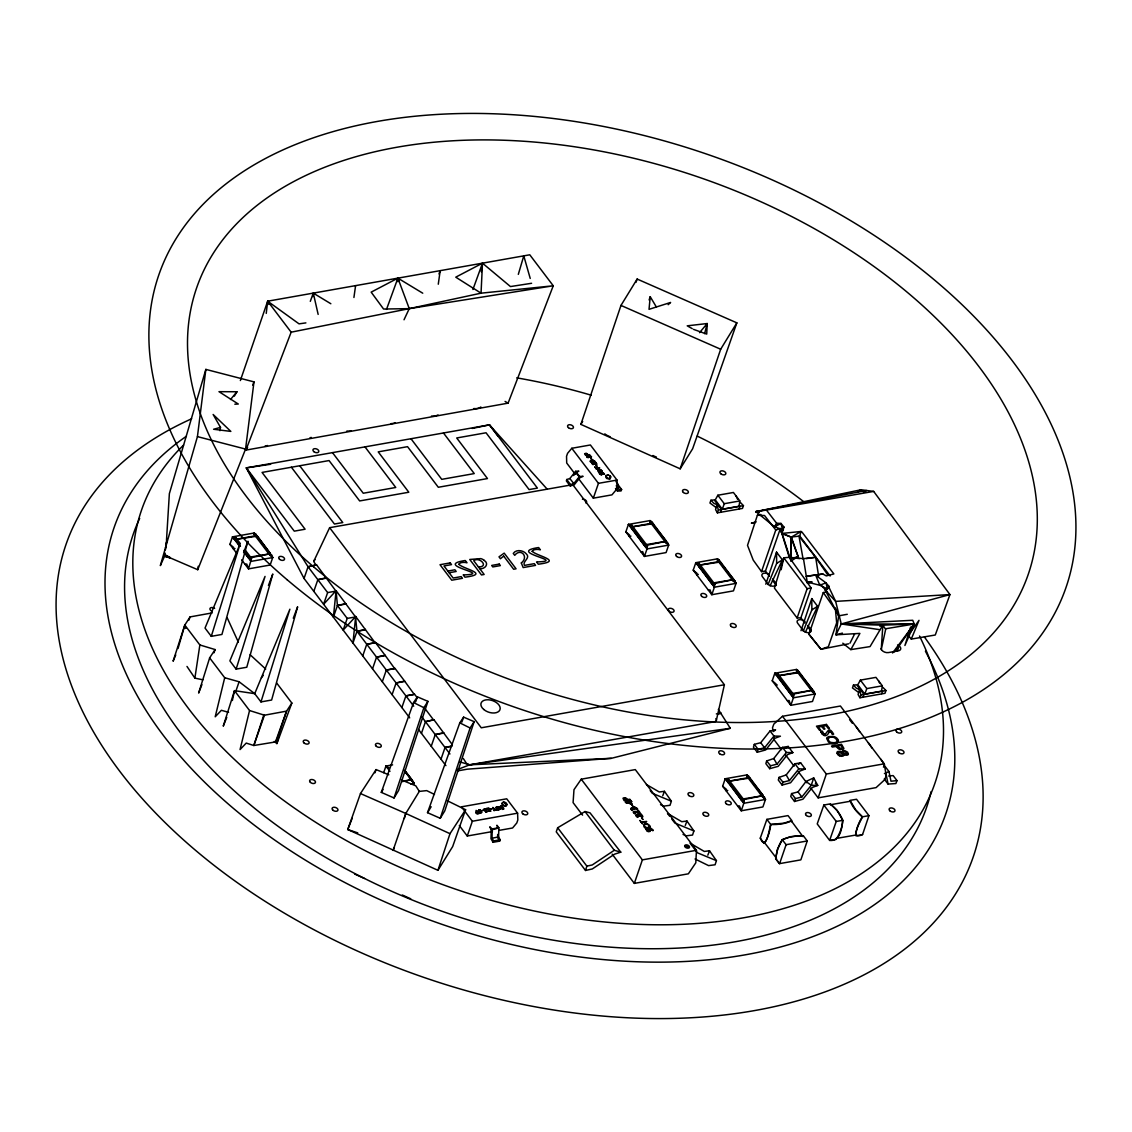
<?xml version="1.0" encoding="UTF-8"?>
<svg xmlns="http://www.w3.org/2000/svg" width="1132" height="1132" viewBox="0 0 1132 1132"><rect width="100%" height="100%" fill="white"/><g stroke="black" fill="none" stroke-linecap="round" stroke-linejoin="round"><path stroke-width="1.5" d="M783.528 527.809L782.028 533.427L791.353 537.12L798.117 556.548L790.999 561.005L790.914 537.092L782.028 533.427L780.217 530.682L784.052 527.187L780.995 523.437L776.609 523.239L766.421 510.065L755.851 511.65L774.613 526.847L782.438 529.535L784.052 527.187M791.31 540.53L791.353 537.12L800.975 531.488L802.05 532.153L833.859 573.938L826.275 575.905L822.879 574.009L806.338 576.301L822.879 574.009M493.057 842.293L493.623 840.949L492.024 838.218L492.194 828.921L489.76 826.799L491.274 829.982L490.991 838.713L493.057 842.293L499.637 841.133L500.188 839.803L498.604 836.93L498.83 827.718L496.934 825.228L497.797 828.242L491.274 829.982M791.622 821.705L791.042 821.11A44.728 27.295 19 0 1 771.727 824.521L770.623 825.426A44.728 23.857 80 0 1 764.652 842.802L776.51 858.297M497.684 834.454L497.627 837.553L499.637 841.133M651.197 828.949C656.843 834.298 648.82 823.884 649.259 830.987L646.047 829.261C648.07 834.001 649.952 830.563 651.155 828.935M842.76 820.318C841.883 827.959 840.354 841.826 829.629 840.397L817.219 823.912L823.841 805.05L830.294 803.862L837.199 810.413L842.76 820.318L836.237 821.45L829.629 840.397M422.745 293.202L397.884 278.147L371.169 292.141L383.578 309.036L409.26 308.64L553.251 285.788L481.043 293.174L455.757 277.17L482.487 263.176L481.043 293.174L409.26 308.64L291.15 332.185L245.885 450.112L508.098 403.148L553.251 285.788L529.776 254.799L267.661 301.197L240.352 380.55M582.584 815.153L573.089 802.616L573.981 789.683L581.24 779.184L635.293 769.604L696.449 850.302L695.798 862.825L688.355 873.819L634.345 883.385L612.157 854.151M649.443 828.78L650.942 828.341L649.598 828.638L649.202 830.874M601.474 471.464L601.106 470.261A1.5 0.92 19 0 0 600.229 469.78L597.753 470.374L599.974 472.143L601.573 471.237L598.375 469.837L599.394 469.667M166.503 540.176L169.361 493.665L205.854 369.4L253.978 381.88L245.559 449.079L197.732 569.707L170.239 557.892L164.989 554.906L165.201 553.166M489.307 809.069L488.925 808.107L486.321 808.573L488.642 808.559L488.26 810.965L490.991 811.064L488.741 810.837L489.307 809.069L488.5 810.512L490.241 811.149M235.682 541.096L235.88 537.742L232.499 536.851L229.923 544.336L236.744 553.35M631.599 528.658L631.812 525.305L628.416 524.413L625.84 531.899L644.433 556.42L666.083 552.586L668.658 545.1L667.441 542.412L665.786 542.709L650.122 522.064L650.065 520.578L628.416 524.413L647.009 548.935L644.433 556.42L642.665 551.609L641.009 551.907M698.982 566.934L699.194 563.566L695.798 562.675L693.223 570.174L711.816 594.71L733.465 590.876L736.041 583.376L734.838 580.702L733.168 580.985L717.518 560.326L717.447 558.84L695.798 562.675L714.391 587.211L711.816 594.71L710.047 589.885L708.391 590.182M728.414 783.004L728.612 779.637L725.23 778.745L722.64 786.231L741.248 810.781L762.897 806.946L765.473 799.447L764.27 796.758L762.6 797.055L746.936 776.396L746.879 774.911L725.23 778.745L743.823 803.281L741.248 810.781L739.479 805.956L737.809 806.253M777.995 677.53L778.208 674.163L774.812 673.271L772.236 680.771L790.829 705.307L812.493 701.472L815.068 693.973L813.851 691.298L812.196 691.581L796.532 670.922L796.475 669.437L774.812 673.271L793.405 697.807L790.829 705.307L789.075 700.482L787.405 700.779M848.377 754.167L847.599 752.172L845.024 750.771A2.83 1.726 19 0 0 843.382 750.813A2.604 1.585 19 0 0 842.661 751.266L842.236 752.341L840.015 751.238L837.623 751.563A3.339 2.038 19 0 0 836.958 752.893L839.364 755.709A3.226 1.967 19 0 0 841.585 756.289L842.845 756.105A3.495 2.137 19 0 0 844.019 754.973L846.396 755.228A2.844 1.74 19 0 0 848.377 754.167M656.235 306.786L650.221 296.697L649.032 309.333L670.597 302.456L668.177 304.692M791.466 821.096L802.899 836.59M717.405 512.853L715.566 509.626L716.132 507.575L709.948 503.018L710.91 500.245L713.825 503.287L716.995 504.674L718.367 510.079L717.405 512.853L742.479 508.424L743.441 505.636L740.512 502.594M859.924 697.751L858.084 694.524L858.65 692.473L852.467 687.916L853.429 685.129L856.344 688.171L859.513 689.558L860.886 694.963L859.924 697.751L884.998 693.308L885.96 690.534L883.031 687.492M362.749 655.909L366.768 644.235L375.088 642.764L355.674 616.487L343.18 630.1L347.199 618.412L355.519 616.94L336.105 590.663L333.388 617.181L337.421 605.507L336.105 590.663L323.611 604.276L327.629 592.588L308.06 566.778L246.337 467.884L489.463 424.84L547.336 489.335M355.674 616.487L352.958 643.004L356.976 631.316L355.519 616.94M506.386 804.102L503.273 802.291L505.098 802.503L506.386 804.102L506.188 806.111L502.792 805.871L502.07 803.423M480.336 812.861C478.341 805.97 477.52 813.611 481.425 812.889L479.572 811.842L481.892 812.38M266.246 313.394L267.661 301.197L299.032 323.851L305.895 322.889M868.952 815.648L862.556 834.567C849.028 840.807 860.235 821.733 862.499 816.823L868.952 815.648L856.542 799.277L850.033 800.366L855.721 809.889L862.499 816.823M623.817 798.796L625.204 798.329L626.944 799.73C626.534 797.678 622.232 798.088 624.595 800.14L629.788 799.22L631.713 801.767L630.312 802.149L631.953 804.102L625.458 802.248L629.449 800.791L631.302 801.215L629.944 801.442M775.646 858.65L777.359 849.481L782.254 839.675L790.461 836.704L800.437 835.671L803.465 835.925L807.229 840.977L800.862 859.867L779.481 863.645L775.675 858.693L779.58 863.674L786.103 844.698L782.254 839.675M166.064 546.317L165.541 547.817L166.574 542.171M166.107 543.303L166.97 539.044M205.854 369.4L197.435 436.612L160.348 565.604L164.465 556.406L170.239 557.892L165.102 556.222L165.286 554.807M587.649 456.493C586.999 459.083 585.909 455.786 589.489 455.573C594.512 458.064 588.951 456.097 587.678 456.493M590.395 461.729C590.777 461.332 591.838 460.71 593.904 460.738C596.974 461.983 589.234 458.318 590.38 461.729M828.935 586.291L827.45 588.923L819.794 585.258L815.79 575.367L825.992 582.824L828.935 586.291L827.45 588.923L825.228 590.055L838.642 615.865L835.968 634.811L859.91 633.396L850.825 649.612L842.788 643.188M353.92 297.49L355.59 285.632M438.282 284.217L440.178 270.661L438.99 273.944M840.821 751.45L842.42 751.676M312.8 296.57L313.295 293.117L330.841 303.744M397.403 281.599L397.884 278.147L409.26 308.64L404.025 319.776M481.256 271.807L482.487 263.176L510.461 286.566L531.601 283.283M197.732 569.707L198.227 566.269M202.854 679.808L194.888 678.125L199.855 644.957L184.799 625.076L190.063 616.912L212.208 612.893M239.729 546.388L232.499 536.851L254.148 533.016L254.205 534.502L269.855 555.161L271.524 554.864L272.727 557.552L270.152 565.038L248.502 568.872L251.545 558.401L245.276 550.138M651.791 521.767L650.122 522.064L651.791 521.767L650.065 520.578L668.658 545.1L647.009 548.935L647.462 545.949L631.812 525.305L630.142 525.602L628.416 524.413M719.174 560.029L717.518 560.326L719.174 560.029L717.447 558.84L736.041 583.376L714.391 587.211L714.844 584.239L699.194 563.566L697.524 563.863L695.798 562.675M748.606 776.099L746.936 776.396L748.606 776.099L746.879 774.911L765.473 799.447L743.823 803.281L744.276 800.296L728.612 779.637L726.956 779.934L725.23 778.745M798.202 670.625L796.532 670.922L798.202 670.625L796.475 669.437L815.068 693.973L793.405 697.807L793.872 694.836L778.208 674.163L776.538 674.46L774.812 673.271M830.336 804.767L850.288 801.258A44.728 27.295 19 0 0 861.636 816.243L861.862 817.629A44.728 26.22 -37.2 0 0 855.891 835.02L835.925 838.515M739.833 500.938L738.984 506.273L722.301 509.216L715.268 499.877L717.858 495.236L733.409 492.477L739.833 500.938L724.268 503.712L722.301 509.216M882.352 685.822L881.503 691.171L864.82 694.1L857.787 684.775L860.377 680.12L875.927 677.375L882.352 685.822L866.787 688.596L864.82 694.1M219.948 430.698L220.499 427.387L213.127 414.468L230.843 431.405L213.594 429.254L220.499 427.387M496.552 808.135L497.132 808.913L496.41 808.078C500.514 804.201 499.948 813.554 496.453 807.569A1.5 0.92 19 0 1 496.92 807.088M770.651 824.379C769.279 829.303 765.996 852.042 760.279 838.147L766.888 819.356L787.999 815.606L791.876 820.629L783.797 823.219L770.651 824.379L766.888 819.356M232.371 700.496L234.494 690.647L254.714 693.661L260.968 701.911L271.623 700.029L297.631 606.794L293.287 618.228M781.137 569.736L783.754 557.793L789.23 557.326L803.465 558.628L815.663 557.269L827.917 575.155M716.358 720.348L724.395 684.747L572.75 484.652L329.624 527.682L314.031 560.722M199.855 644.957L215.108 649.57L209.646 657.862L224.702 677.743L215.207 716.782L221.391 710.302L228.579 712.325M226.768 717.405L223.259 726.15L234.494 690.647L249.549 710.528L240.055 749.568L246.238 743.087L253.823 745.507L276.236 741.814L286.552 711.137L291.844 703.043L276.788 683.162M704.613 333.629L707.203 323.54L687.223 325.832L692.218 328.634M570.599 484.609L573.811 483.548L579.527 476.445L583.122 476.317L580.051 477.52L574.278 484.751L570.231 486.024L570.599 484.609L566.75 479.515L569.835 478.539L575.622 471.308L578.848 471.153L575.749 472.808L573.613 475.525M274.255 741.432L276.887 743.597L278.529 737.371L275.741 741.163L276.236 741.814M566.75 479.515L566.368 480.916L570.231 486.024M830.124 576.032L799.744 536.059L800.975 531.488L782.028 533.427L790.999 561.005M609.653 479.19L610.459 476.346L609.653 479.19L606.511 478.412L605.804 476.048L608.351 475.129M178.035 648.48L184.799 625.076L185.761 628.43M897.322 651.268L898.751 646.372L914.232 624.015L912.732 620.279L841.26 623.944L835.968 634.811L842.42 633.113M404.308 818.493L405.794 813.455L419.307 791.395L426.707 790.617L434.49 794.438M518.315 274.369L523.776 255.86L530.229 278.444M716.132 507.575L716.995 504.674M858.65 692.473L859.513 689.558M766.647 760.945L765.855 763.619L769.689 768.67L778.137 766.364L787.447 754.648L792.853 752.61L788.212 746.455L782.481 747.375L773.779 758.525L766.647 760.945L770.552 765.798L769.689 768.67M779.085 777.359L778.292 780.019L782.113 785.07L790.561 782.764L799.885 771.062L805.291 769.01L800.649 762.855L794.919 763.775L786.202 774.939L779.085 777.359L782.99 782.198L782.113 785.07M782.481 716.301L840.425 706.028L884.219 763.817L886.2 775.42L884.799 779.637L876.083 787.617L818.139 797.862L826.332 774.033L782.481 716.301L773.821 724.112L772.533 727.65L772.986 730.748M585.527 870.48L586.857 866.122L557.666 827.761L585.032 811.531L590.027 812.847L620.789 852.155L614.506 854.193L592.305 868.952L585.527 870.48L556.237 831.822L557.666 827.761M770.043 730.961L773.963 736.083L780.429 736.196L775.01 738.248L765.699 749.95L757.251 752.256L758.129 749.384L754.308 744.347L760.704 742.705L770.043 730.961L775.576 729.885L773.368 731.541M794.551 801.484L795.428 798.612L791.608 793.56L798.018 791.933L805.998 781.476L813.71 777.91L817.728 785.424L812.309 787.462L802.942 799.206L794.551 801.484L790.73 796.433L791.608 793.56M754.308 744.347L753.431 747.205L757.251 752.256M634.345 883.385L642.382 859.867L581.24 779.184M910.637 627.015L904.907 645.495L914.232 624.015L841.26 623.944L835.642 601.375L828.836 587.055L825.228 590.055L835.642 601.375L949.946 594.583L935.273 635.01L911.274 639.085L908.006 635.066M211.274 636.34L240.196 543.629L205.019 628.076L211.274 636.34L221.929 634.458L247.936 541.223L243.592 552.657M209.646 657.862L198.638 693.053L201.92 684.619M236.121 669.125L265.044 576.414L229.867 660.862L236.121 669.125L246.776 667.243L272.784 574.009L268.44 585.442M260.968 701.911L289.891 609.2L254.714 693.661L239.107 681.775L224.702 677.743M492.434 831.553L467.261 836.01L472.341 821.252L461.474 806.819L506.712 798.81L517.607 813.172L517.819 819.964L516.8 822.964L512.584 827.987L499.155 830.364M571.802 448.286L590.395 444.975L617.011 480.081L617.209 486.845L616.176 489.816L611.945 494.868L593.338 498.165L598.446 483.336L571.802 448.286L567.557 453.338L566.538 456.309L566.707 463.016L575.226 474.266M489.066 809.621L489.321 808.842M184.799 625.076L173.097 661.215L175.743 654.961M263.954 714.561L253.823 745.507L264.435 715.212L249.549 710.528M427.924 701.359L398.563 790.575L394.035 797.975L381.286 792.372L413.562 702.562L417.397 696.845L427.924 701.359L423.877 707.684L394.035 797.975M474.152 721.664L444.777 810.88L440.249 818.28L427.514 812.677L459.79 722.867L463.625 717.15L474.152 721.664L470.105 727.989L440.249 818.28M388.785 774.783L376.079 769.59L360.471 793.546L347.765 829.544L437.942 870.31L449.984 833.676L465.592 809.705L446.928 800.55M760.831 514.48L757.393 515.244L747.516 545.355L753.233 560.114L761.525 571.632L765.444 571.08L769.435 576.315M239.97 546.148L235.145 539.483L256.851 535.507L270.491 553.718L248.644 558.147L248.927 557.269L243.635 550.421M644.561 545.709L644.858 544.832L631.076 527.031L652.768 523.069L666.408 541.28L644.561 545.709L631.076 527.031L652.513 523.805L666.408 541.28L644.858 544.832M711.943 583.985L712.24 583.107L698.444 565.307L720.164 561.345L733.805 579.556L711.943 583.985L698.444 565.307L719.895 562.066L733.805 579.556L712.24 583.107M741.375 800.055L741.672 799.178L727.876 781.377L749.596 777.415L763.237 795.626L741.375 800.055L727.876 781.377L749.327 778.137L763.237 795.626L741.672 799.178M790.957 694.581L791.254 693.704L777.472 675.903L799.178 671.941L812.833 690.152L790.957 694.581L777.472 675.903L798.923 672.677L812.833 690.152L791.254 693.704M813.71 777.91L811.262 785.297L801.852 796.97L795.428 798.612M646.414 784.504L659.249 791.976L664.442 791.31L671.375 801.201L670.003 805.305L663.508 806.14L660.508 804.668M765.798 584.225L776.538 552.119L782.41 559.859L770.1 585.81M669.62 816.158L667.526 813.413L681.789 821.705L686.968 821.04L693.902 830.945L692.529 835.048L686.049 835.869L683.035 834.397M716.443 860.674L697.383 852.778L690.053 843.142L704.316 851.448L709.509 850.783L716.443 860.674L715.07 864.777L708.575 865.612L695.048 858.99M801.017 630.708L811.757 598.602L817.629 606.342L805.319 632.293M580.872 424.387L620.973 305.428L637.146 279.052L736.847 322.846L692.628 448.781L680.176 468.818L580.872 424.387L582.669 421.401M680.176 468.818L720.674 349.236L736.847 322.846M649.117 299.966L650.221 296.697M761.525 571.632L775.788 529.988L780.373 528.531L783.471 529.804M797.112 618.001L807.144 588.682L783.754 557.793L774.415 588.06L797.112 618.001L800.876 617.803L804.852 623.039M165.286 549.897L165.796 548.397M164.465 556.406L164.989 554.906L170.281 557.567M235.88 537.742L233.956 538.79L235.88 537.742L240.055 543.247M255.874 534.205L254.205 534.502L255.874 534.205L254.148 533.016L272.727 557.552L251.078 561.373L243.861 551.836M249.875 558.699L249.62 559.449L251.545 558.401L249.875 558.699L251.078 561.373M271.524 554.864L269.855 555.161L272.727 557.552M235.781 691.426L239.107 681.775M409.699 717.886L304.041 578.452L308.06 566.778L316.55 564.854L335.963 591.116L327.629 592.588M308.06 566.778L316.55 564.854M313.819 591.357L317.851 579.683L326.327 577.759M375.088 642.764L366.768 644.235M372.527 668.828L376.546 657.14L385.036 655.216L375.244 642.311M382.305 681.733L386.337 670.045L394.658 668.573L385.036 655.216M394.658 668.573L386.337 670.045M392.097 694.638L396.115 682.964L404.591 681.04L394.813 668.135M401.874 707.557L405.907 695.869L414.227 694.397L404.591 681.04M383.677 772.647L385.941 766.053L392.606 764.878M388.587 767.652L387.611 768.246L388.587 767.652L385.941 766.053L389.96 771.359M414.227 694.397L405.907 695.869M421.444 733.366L425.462 721.692L433.952 719.768L452.39 744.743M404.52 771.217L412.671 781.377L409.26 779.113M425.462 721.692L433.952 719.768M360.471 793.546L405.794 813.455L393.059 850.443L394.389 847.486M431.235 746.285L435.254 734.597L443.73 732.673M441.013 759.19L445.032 747.516L451.824 745.974M463.299 758.497L466.087 762.827A4.004 2.434 19 0 0 469.723 764.808L714.49 721.777A4.004 2.434 19 0 0 715.863 718.608M630.142 525.602L629.887 526.338L631.812 525.305M645.792 546.247L645.537 546.997L647.462 545.949L645.792 546.247L647.009 548.935M667.441 542.412L665.786 542.709L668.658 545.1M697.524 563.863L697.27 564.613L699.194 563.566M720.617 512.018L721.48 509.513L714.207 499.92L710.91 500.245M625.458 802.248L629.307 801.555M629.675 802.263L626.944 802.602L630.821 803.564L629.717 802.107L625.911 802.829L629.675 802.263L630.708 803.649L626.944 802.602M630.312 802.149L631.713 801.767M739.182 508.735L740.045 506.23L743.441 505.636M713.188 584.522L712.919 585.272L714.844 584.239L713.188 584.522L714.391 587.211M734.838 580.702L733.168 580.985L736.041 583.376M726.956 779.934L726.687 780.684L728.612 779.637M776.538 674.46L776.283 675.21L778.208 674.163M800.876 617.803L811.149 587.989L789.23 557.326L780.373 528.531L765.444 571.08M742.606 800.593L742.351 801.343L744.276 800.296L742.606 800.593L743.823 803.281M848.646 643.811L820.997 649.244L808.913 634.231L823.289 592.56L827.209 591.739L820.318 584.353M792.202 695.133L791.947 695.869L793.872 694.836L792.202 695.133L793.405 697.807M764.27 796.758L762.6 797.055L765.473 799.447M813.851 691.298L812.196 691.581L815.068 693.973M863.136 696.916L863.999 694.411L856.726 684.818L853.429 685.129M881.701 693.633L882.564 691.128L885.96 690.534M213.976 652.796L215.108 649.57M188.931 620.124L190.063 616.912M635.972 282.363L637.146 279.052M248.927 557.269L270.491 553.718L256.851 535.507M415.614 701.84L417.397 696.845M461.828 722.145L463.625 717.15M652.513 523.805L652.768 523.069M719.895 562.066L720.164 561.345M749.327 778.137L749.596 777.415M798.923 672.677L799.178 671.941M275.741 741.163L286.552 711.137L264.435 715.212M374.918 772.831L376.079 769.59M310.295 301.353L313.295 293.117L318.149 314.413M386.507 309.404L397.884 278.147L399.044 281.486M472.907 289.509L482.487 263.176M465.592 809.705L452.673 846.566L437.942 870.31M276.887 743.597L291.844 703.043M888.634 776L893.176 775.59L896.997 780.627L895.879 783.542L888.068 784.08L884.233 778.986M685.27 825.469L686.968 821.04M662.744 795.739L664.442 791.31M707.811 855.198L709.509 850.783M252.719 385.149L253.978 381.88M842.236 752.341L842.661 751.266M352.165 818.351L347.765 829.544L357.74 832.883M883.455 767.142L884.474 764.524L880.753 759.176M634.415 811.729C632.321 812.535 636.835 813.979 634.939 813.894C628.175 808.347 643.627 815.351 637.557 810.427L638.193 810.314C644.462 817.488 634.387 809.394 633.934 812.521M637.047 815.21C634.967 815.931 639.453 817.502 637.571 817.375C630.835 811.828 646.216 818.747 640.188 813.908L640.825 813.795C647.094 820.983 637.019 812.847 636.566 815.988M768.034 584.621L776.665 563.368L776.538 552.119M803.253 631.104L811.885 609.851L811.757 598.602M911.274 639.085L919.014 620.336L910.51 632.293M617.775 484.425L621.638 489.519L621.029 490.963L617.435 491.047L615.497 488.472M896.487 651.141L898.751 646.372L894.422 651.848M850.019 643.146L854.618 633.934M632.151 808.404L631.302 808.772L632.024 810.342C626.93 806.394 639.453 807.258 637.373 809.451L634.444 807.781L634.571 809.578L631.359 808.658L632.661 810.229M598.842 471.747L601.573 471.237M476.346 812.295C477.166 811.955 475.553 811.686 476.982 813.554L478.284 813.257L476.105 810.385L479.105 813.512C477.407 815.097 473.685 811.885 477.025 811.602M780.217 530.682L782.438 529.535L780.995 523.437L774.613 526.847L776.609 523.239M234.352 396.115L236.942 391.757L218.985 391.672L238.286 404.025L234.833 404.209M488.317 809.649L488.642 808.559M245.885 450.112L247.597 447.296M381.286 792.372L383.097 789.414M427.514 812.677L431.136 806.762M850.825 649.612L870.041 646.598L882.833 625.161L914.232 624.015L892.568 652.994M506.598 805.121A2.505 1.528 19 0 0 504.476 802.319A2.505 1.528 19 0 0 502.41 804.286A2.505 1.528 19 0 0 506.598 805.121L506.839 804.795M261.407 677.827L263.275 675.309M758.129 749.384L764.553 747.757L773.963 736.083M770.552 765.798L776.991 764.157L786.386 752.483L792.853 752.61M782.99 782.198L789.414 780.556L798.824 768.897L805.291 769.01M499.905 806.578L502.141 805.913L500.599 806.805L503.471 807.838L503.768 809.055L502.07 809.394L503.429 808.814L500.132 807.074L501.547 805.885L500.019 807.13L503.103 808.885M230.518 399.525L236.942 391.757M487.482 811.389C482.982 811.46 487.623 812.097 487.029 811.899L485.925 811.87C481.114 808.234 486.194 808.262 485.925 811.87M699.534 332.666L707.203 323.54L706.722 334.096L693.463 329.341M585.711 453.607L585.753 454.894L589.8 454.682L585.626 455.418L584.636 453.706L586.404 453.267L587.89 454.526M774.613 526.847L777.755 523.663M480.407 811.319L479.147 811.418L479.034 810.243M485.996 810.328L484.751 810.427L484.637 809.253M480.11 809.819L478.086 811.021M858.339 491.826L861.098 489.76L873.663 491.401L949.946 594.583L841.26 623.944L879.776 629.689M785.919 748.026L788.212 746.455M798.343 764.425L800.649 762.855M620.789 852.155L614.294 850.274L592.248 864.961L586.857 866.122M776.665 563.368L782.41 559.859M811.885 609.851L817.629 606.342M846.495 754.053L846.495 752.398L844.302 751.804A1.882 1.146 19 0 0 843.467 752.313L843.411 752.426A1.726 1.061 19 0 0 844.599 753.969L846.495 754.053L844.599 753.969M863.433 492.307L866.447 490.51L755.851 511.65L759.303 512.103M858.197 491.472L861.098 489.76L755.851 511.65L759.289 511.905L755.851 511.65M585.499 453.663L585.753 454.894M478.581 810.639L479.572 810.144M484.185 809.649L485.175 809.154M884.417 773.581L888.988 771.557L890.969 781.207L896.997 780.627M587.225 456.734L588.343 456.281L587.225 456.734L588.244 457.767M590.508 461.078L591.626 460.611L590.508 461.078L591.527 462.111M879.974 626.35L882.833 625.161L885.663 629.293L881.262 649.641L882.833 625.161L841.26 623.944M457.102 769.675L469.723 764.808L730.31 728.286L718.325 709.382M601.276 471.648L599.253 471.888M836.194 838.784L836.675 838.416A44.728 26.22 -37.2 0 0 842.661 821.04L842.434 819.639A44.728 27.295 19 0 0 831.072 804.668L830.492 804.456M790.66 558.812L798.117 556.548L790.914 537.092L799.744 536.059M586.815 454.045L587.437 454.597L585.725 453.607M596.224 463.837L592.857 462.762L591.81 463.455L593.154 464.728L592.602 463.229L597.003 464.191L595.489 462.167L596.224 463.837L593.663 462.903L594.47 463.257M839.378 752.143L838.911 752.271A2.038 1.245 19 0 0 838.288 752.936L839.902 755.016L842.491 754.945A2.335 1.415 19 0 0 842.618 753.629L839.378 752.143L841.203 752.398M812.139 581.933L807.413 583.206L803.465 558.628M756.176 521.88L751.351 523.14L754.761 522.913M684.733 845.632L689.416 847.401A2.505 1.528 19 0 1 685.369 847.288A2.505 1.528 19 0 1 686.431 844.854A2.505 1.528 19 0 1 689.416 847.401M457.385 770.934L467.29 769.18L611.266 758.341L730.31 728.286M496.538 807.385L498.278 807.059M631.5 808.644L632.378 808.432M347.199 618.412L337.421 605.507L345.897 603.582M413.732 706.198L356.976 631.316L365.466 629.392M472.341 428.434L489.463 424.84L497.995 436.046M638.49 812.804L635.646 811.347L639.24 812.649M641.122 816.271L638.278 814.814L641.872 816.13M502.537 808.998L503.429 808.814M401.747 781.703L411.793 779.679L404.987 770.623M492.024 838.218L498.604 836.93M847.288 614.294L838.642 615.865L835.345 607.941M492.194 828.921L498.83 827.718M718.367 510.079L740.045 506.23M860.886 694.963L882.564 691.128M472.341 821.252L517.607 813.172M595.63 467.912L599.663 467.7L595.956 468.351M233.348 548.85L235.003 548.567M245.078 564.344L246.748 564.047L248.502 568.872L241.64 559.802M317.851 579.683L326.172 578.211M629.265 536.412L630.934 536.115M447.848 571.052L454.908 569.792L456.196 571.49L449.135 572.75M478.426 566.92C489.378 567.104 479.685 556.265 473.714 560.68L484.156 574.476L481.482 574.943L469.738 559.463L480.775 558.614A5.915 3.608 19 0 1 484.298 560.425M479.727 568.618C484.836 569.481 489.519 563.849 484.298 560.425M337.421 605.507L345.741 604.035M356.976 631.316L365.311 629.845M696.647 574.688L698.303 574.391M376.546 657.14L384.88 655.669M396.115 682.964L404.449 681.492M435.254 734.597L443.574 733.126M724.395 684.747L481.27 727.791L329.624 527.682M775.661 685.284L777.33 684.987M445.032 747.516L451.696 746.328M717.929 713.839L721.254 713.259L716.358 713.868M411.001 784.165L414.326 783.585L412.826 780.938M478.284 813.257L476.473 813.045M630.255 799.829L624.411 800.862L623.024 798.47A1.726 1.061 19 0 1 623.506 797.89L626.01 798.074L627.581 799.617M726.065 790.759L727.734 790.461M826.332 774.033L884.219 763.817M641.037 821.832L646.683 821.521L641.49 822.44M642.382 859.867L696.449 850.302M764.086 843.397L760.279 838.147M786.103 844.698L807.229 840.977M836.237 839.336L829.728 840.383M598.446 483.336L617.011 480.081M493.623 840.949L500.188 839.803M599.366 473.586L601.502 474.492L601.573 472.978L602.719 472.582L604.559 474.393L602.861 473.006L601.616 474.916L599.38 473.601M766.421 510.065L873.663 491.401M807.144 588.682L811.149 587.989M885.606 628.769L914.232 624.015M401.86 781.321L411.793 779.679L404.888 770.878M590.621 456.408L589.05 456.352L589.404 457.045M593.904 460.738L592.347 460.682L592.687 461.375M256.582 536.243L235.145 539.483L240.451 546.317M304.041 578.452L246.337 467.884L270.633 464.262M806.239 558.614L815.663 557.269L818.606 576.004M633.538 807.314L634.826 807.187M829.275 731.286C828.086 735.786 823.799 738.517 820.856 731.413L822.327 731.145L824.322 734.753C827.69 733.041 828.468 725.216 833.676 734.173L832.204 734.442C832.713 730.932 824.973 730.465 831.029 732.008M810.823 581.763L807.654 582.159L819.794 585.258L825.992 582.824L827.45 588.923M648.877 831.015L647.094 829.898M862.556 834.567L855.962 835.855M633.948 811.984L637.656 812.79M636.58 815.464L640.288 816.257M611.266 758.341L469.723 764.808L459.79 761.878M621.638 489.519L618.864 489.604L617.902 484.072L615.964 481.51M825.299 734.767L823.488 733.932M634.175 807.272L635.278 807.3M757.393 515.244L764.539 515.527L775.788 529.988M634.797 811.701L636.778 812.366M637.429 815.182L639.41 815.847M603.031 472.794L604.417 473.968L602.21 472.709L601.375 474.45L600.314 474.138M796.164 558.189L799.631 558.628M498.632 807.201L497.769 807.088L500.004 808.941M592.786 464.177L592.461 463.384L595.658 464.148M594.951 464.049L596.012 464.233M589.305 455.701L591.512 456.918M592.602 460.045L594.795 461.262M635.731 808.092L634.005 808.772M824.917 734.739L823.926 734.3M197.435 436.612L245.559 449.079M839.803 752.101L841.656 752.653M628.897 803.027L630.821 803.564M838.487 748.054L840.142 748.606L837.156 746.214L840.142 748.606L842.477 747.672L841.175 745.507L832.275 747.078L831.496 746.03L841.486 744.262L843.878 748.365A2.957 1.811 19 0 1 843.057 749.356L838.755 749.044L836.067 746.413M479.543 809.762L480.449 810.243M401.492 779.976L415.784 785.82L419.307 791.395M671.375 801.201L652.315 793.306L650.221 790.561M693.902 830.945L674.842 823.035L671.701 818.917M840.524 752.299L842.067 752.964M620.973 305.428L720.674 349.236M402.313 895.002L410.718 898.78M354.684 874.074L364.49 878.474M405.794 813.455L449.984 833.676M839.364 755.709L837.142 753.516M459.79 722.867L470.105 727.989M413.562 702.562L423.877 707.684M505.056 401.435L508.098 403.148M625.204 798.329L626.095 798.881M841.628 751.789L842.335 752.242M232.499 536.851L234.225 538.04M486.038 809.253L484.185 809.055L483.675 810.031M590.069 456.182L590.946 456.819M593.352 460.526L594.229 461.163M805.998 781.476L811.262 785.297L817.728 785.424L815.365 783.259M802.984 836.336L802.333 835.996A44.742 27.295 19 0 0 783.004 839.42L781.915 840.312A44.742 23.857 80 0 0 775.929 857.688L776.085 858.297M821.818 733.451L820.856 731.413L822.511 734.244M830.11 731.385L831.496 732.546M652.485 830.081L650.532 829.091L650.192 831.015A1.656 1.019 19 0 1 649.683 831.539L647.518 831.129L646.047 829.261M693.223 570.174L697.029 573.344M625.84 531.899L629.661 535.068M772.236 680.771L776.057 683.94M722.64 786.231L726.461 789.4M229.923 544.336L233.73 547.506M838.685 755.313L837.567 754.237M250.13 654.749L265.709 669.054M385.941 766.053L387.752 767.793M830.591 731.81L831.864 733.083M411.991 781.08L414.326 783.585L404.294 770.326M575.749 472.808L580.051 477.52M599.96 473.7L600.724 474.633M808.913 634.231L820.997 649.244L828.355 646.726L836.661 622.855L835.487 609.964L823.289 592.56M815.663 557.269L798.994 536.186L803.097 559.067M569.835 478.539L573.811 483.548M782.481 747.375L786.386 752.483M794.919 763.775L798.824 768.897M575.622 471.308L579.527 476.445M760.704 742.705L764.553 747.757M798.018 791.933L801.852 796.97M772.42 580.249L776.396 585.485M807.838 626.972L810.823 630.906M885.082 766.421L888.988 771.557M781.618 749.681L774.316 740.045L773.863 736.946M785.792 755.186L794.14 766.194M798.315 771.699L806.663 782.721M810.837 788.226L818.139 797.862M459.309 825.525L467.261 836.01M860.377 680.12L866.787 688.596M717.858 495.236L724.268 503.712M772.647 579.004L775.335 582.556A4.5 2.745 19 0 1 773.793 586.121A4.5 2.745 19 0 1 767.836 583.871L762.459 576.782A4.5 2.745 19 0 1 763.647 573.287A4.5 2.745 19 0 1 769.449 574.9M807.866 625.472L810.554 629.024A4.5 2.745 19 0 1 809.012 632.59A4.5 2.745 19 0 1 803.055 630.354L797.678 623.251A4.5 2.745 19 0 1 799.22 619.685A4.5 2.745 19 0 1 805.177 621.921M822.851 726.235L824.931 728.98L823.827 729.164L821.747 726.433M578.424 478.482L593.338 498.165M823.841 805.05L836.237 821.45M489.463 424.84L537.403 488.104L529.083 489.576L486.038 432.778L456.705 437.971L487.468 478.567L438.31 487.269L407.548 446.673L378.215 451.866L408.808 492.236L359.651 500.938L329.058 460.568L262.058 472.426L305.102 529.224L294.278 531.149L246.337 467.884M443.475 432.99L474.251 473.586L441.749 479.345L410.973 438.735M291.15 332.185L267.661 301.197L268.921 304.48M364.985 446.885L395.761 487.482L363.259 493.241L332.483 452.63M630.368 801.994L631.953 804.102M299.711 465.761L342.77 522.56L334.435 524.031L291.391 467.233M414.383 693.944L417.312 697.821M316.394 565.293L314.427 562.717A4.004 2.434 19 0 1 315.007 559.788M424.995 708.604L433.797 720.221M499 807.399L499.92 809.196M495.632 810.187L492.887 807.413L495.08 810.286M421.557 716.528L449.928 753.969M418.515 729.503L445.909 765.642M585.032 811.531L614.294 850.274M849.58 719.612L852.297 723.221M243.819 551.482L248.644 558.147M868.315 742.776L872.05 748.125M855.877 726.362L859.613 731.725M186.978 666.437L194.888 678.125M652.117 829.742L652.683 830.662M786.202 774.939L789.414 780.556M773.779 758.525L776.991 764.157M629.449 800.791L629.887 801.597M628.798 800.904L629.25 801.711M878.503 680.7L879.55 682.95M735.984 495.802L737.555 499.198M227.093 617.591L238.357 642.141M397.884 278.147L398.86 281.472M886.13 774.387L888.068 784.08M616.374 485.359L617.435 491.047M164.989 554.906L165.102 556.222M649.358 830.322L649.329 829.091M790.914 537.092L790.971 555.883M924.419 637.005A479.756 292.721 19 0 1 781.759 1004.905A479.756 292.721 19 0 1 163.164 820.686A479.756 292.721 19 0 1 191.633 418.783M925.424 651.225A439.782 268.326 19 0 1 475.836 935.103A439.782 268.326 19 0 1 186.384 436.259M919.509 636.014A419.533 255.974 19 0 1 505.749 904.256A419.533 255.974 19 0 1 183.568 445.102M516.701 377.847A419.533 255.974 19 0 1 591.187 395.181M697.255 436.117A419.533 255.974 19 0 1 804.498 502.283M931.112 791.622A419.533 255.974 19 0 1 446.05 912.675A419.533 255.974 19 0 1 139.675 518.399M212.109 611.252A3.042 1.854 19 0 1 210.198 608.153A3.042 1.854 19 0 1 214.627 608.379M582.442 499.198A3.042 1.854 19 0 1 586.051 500.57A3.042 1.854 19 0 1 585.838 502.962M480.831 406.982A10.202 6.226 19 0 1 473.784 408.553M437.999 414.892A10.202 6.226 19 0 1 431.49 416.038M395.082 422.731A10.202 6.226 19 0 1 391.078 423.623M351.345 430.754A10.202 6.226 19 0 1 346.901 431.009M311.102 437.348A10.202 6.226 19 0 1 309.8 437.999M267.506 445.499A10.188 6.226 19 0 1 265.086 446.022M656.376 457.031A11.985 7.316 19 0 1 652.994 455.503M610.162 436.726A11.985 7.316 19 0 1 604.799 433.867M881.106 648.48A4.995 3.056 19 0 0 888.379 652.584L898.369 650.815A4.995 3.056 19 0 0 900.732 648.296A4.995 3.056 19 0 0 897.591 644.971M495.858 807.47C499.622 814.616 502.438 803.961 495.858 807.47M636.594 809.295L636.255 808.602L636.594 809.295M826.629 738.361L828.327 741.814A5.151 3.141 19 0 0 831.468 743.469C834.892 745.21 841.416 741.885 836.972 738.276A5.179 3.155 19 0 0 833.69 736.465L828.412 736.607L826.629 738.361M602.167 471.195C596.479 475.836 596.904 464.856 602.167 471.195M650.178 826.417C641.589 833.746 641.844 816.611 650.178 826.417M649.372 826.176C647.164 830.732 640.344 823.006 647.476 824.421A2.094 1.274 19 0 1 648.693 825.101L649.372 826.176M828.001 738.955L829.119 741.318A3.594 2.193 19 0 0 831.228 742.465C843.538 744.502 832.911 732.39 828.001 738.955M458.8 564.274C463.71 569.198 490.694 573.952 464.927 577.178L463.214 574.914C495.491 574.08 431.943 565.576 465.28 560.51L467.007 562.774L465.04 562.434A10.952 6.693 19 0 0 460.328 562.944L458.8 564.274M521.328 562.958L523.154 567.571L535.577 565.377L534.29 563.665L524.484 565.406C521.951 561.472 530.908 558.104 526.352 553.93C523.423 550.166 516.036 549.077 513.277 553.449L514.72 555.345C520.578 547.563 529.21 556.803 521.328 562.958M532.139 551.298C537.063 556.208 564.047 560.963 538.28 564.203L536.568 561.925C568.844 561.09 505.297 552.6 538.634 547.534L540.36 549.798L538.379 549.459A10.952 6.693 19 0 0 533.681 549.968L532.139 551.298M503.669 556.095L500.429 558.741L499 556.845L504.193 553.138L516.079 568.816L513.645 569.255L503.669 556.095M590.833 458.163L591.753 459.394L590.833 458.163M595.998 464.983L596.932 466.214L595.998 464.983M594.908 466.978L596.635 469.256L594.908 466.978M450.239 562.901L440.008 564.712L451.753 580.207L462.464 578.311L461.177 576.613L453.14 578.042L443.97 565.943L451.527 564.613L450.239 562.901M499.226 564.09L491.67 565.434L492.816 566.934L500.372 565.604L499.226 564.09M826.445 724.423L816.455 726.192L819.596 730.352L820.7 730.154L818.337 727.027L826.134 725.654L828.355 728.583L829.459 728.385L826.445 724.423M483.251 810.371L481.666 810.654L483.251 810.371M492.052 808.814L490.467 809.083L492.052 808.814M496.807 809.974L493.849 810.498L496.807 809.974M631.684 804.711L632.986 806.423L631.684 804.711M641.561 817.728L642.849 819.441L641.561 817.728M640.033 820.502L642.452 823.7L640.033 820.502M287.146 579.754A479.756 292.721 19 0 0 1061.038 600.285A479.756 292.721 19 0 0 489.038 113.639A479.756 292.721 19 0 0 287.146 579.754M314.257 567.373A439.782 268.326 19 0 0 1023.653 586.192A439.782 268.326 19 0 0 499.325 140.099A439.782 268.326 19 0 0 314.257 567.373M719.584 753.728A3.042 1.854 19 0 0 724.508 753.855A3.042 1.854 19 0 0 720.872 750.771A3.042 1.854 19 0 0 719.584 753.728M376.305 746.299A3.042 1.854 19 0 0 381.215 746.427A3.042 1.854 19 0 0 377.579 743.342A3.042 1.854 19 0 0 376.305 746.299M279.562 559.335A3.042 1.854 19 0 0 284.472 559.463A3.042 1.854 19 0 0 280.835 556.378A3.042 1.854 19 0 0 279.562 559.335M720.702 473.685A3.042 1.854 19 0 0 725.697 474.011A3.042 1.854 19 0 0 722.244 470.827A3.042 1.854 19 0 0 720.702 473.685M806.38 815.493A3.042 1.854 19 0 0 811.29 815.62A3.042 1.854 19 0 0 807.668 812.535A3.042 1.854 19 0 0 806.38 815.493M899.006 752.78A3.042 1.854 19 0 0 903.93 752.907A3.042 1.854 19 0 0 900.294 749.808A3.042 1.854 19 0 0 899.006 752.78M701.727 596.394A3.042 1.854 19 0 0 706.637 596.536A3.042 1.854 19 0 0 703 593.437A3.042 1.854 19 0 0 701.727 596.394M896.742 732.022A3.042 1.854 19 0 0 901.666 732.149A3.042 1.854 19 0 0 898.03 729.065A3.042 1.854 19 0 0 896.742 732.022M676.596 556.435A3.042 1.854 19 0 0 681.506 556.562A3.042 1.854 19 0 0 677.87 553.463A3.042 1.854 19 0 0 676.596 556.435M683.388 492.477A3.042 1.854 19 0 0 688.298 492.604A3.042 1.854 19 0 0 684.676 489.505A3.042 1.854 19 0 0 683.388 492.477M310.38 782.368A3.042 1.854 19 0 0 315.361 782.679A3.042 1.854 19 0 0 311.923 779.509A3.042 1.854 19 0 0 310.38 782.368M313.805 451.611A3.042 1.854 19 0 0 318.729 451.739A3.042 1.854 19 0 0 315.092 448.654A3.042 1.854 19 0 0 313.805 451.611M889.993 810.894A3.042 1.854 19 0 0 894.917 811.021A3.042 1.854 19 0 0 891.28 807.923A3.042 1.854 19 0 0 889.993 810.894M731.215 626.449A3.042 1.854 19 0 0 736.14 626.576A3.042 1.854 19 0 0 732.503 623.477A3.042 1.854 19 0 0 731.215 626.449M332.85 810.116A3.042 1.854 19 0 0 337.845 810.427A3.042 1.854 19 0 0 334.393 807.258A3.042 1.854 19 0 0 332.85 810.116M304.112 743.031A3.042 1.854 19 0 0 309.036 743.158A3.042 1.854 19 0 0 305.399 740.059A3.042 1.854 19 0 0 304.112 743.031M568.448 427.67A3.042 1.854 19 0 0 573.358 427.797A3.042 1.854 19 0 0 569.721 424.698A3.042 1.854 19 0 0 568.448 427.67M688.836 795.555A3.042 1.854 19 0 0 693.76 795.683A3.042 1.854 19 0 0 690.124 792.598A3.042 1.854 19 0 0 688.836 795.555M703.75 815.238A3.042 1.854 19 0 0 708.66 815.365A3.042 1.854 19 0 0 705.024 812.267A3.042 1.854 19 0 0 703.75 815.238M669.083 611.252A3.042 1.854 19 0 0 674.007 611.379A3.042 1.854 19 0 0 670.37 608.28A3.042 1.854 19 0 0 669.083 611.252M726.277 803.805A3.042 1.854 19 0 0 731.187 803.932A3.042 1.854 19 0 0 727.551 800.848A3.042 1.854 19 0 0 726.277 803.805M522.772 813.795A3.042 1.854 19 0 0 527.682 813.936A3.042 1.854 19 0 0 524.059 810.837A3.042 1.854 19 0 0 522.772 813.795M606.667 477.492A2.505 1.528 19 0 0 610.714 477.605A2.505 1.528 19 0 0 607.728 475.058A2.505 1.528 19 0 0 606.667 477.492M483.76 709.481A9.99 6.099 19 0 0 499.891 709.905A9.99 6.099 19 0 0 487.977 699.76A9.99 6.099 19 0 0 483.76 709.481"/></g></svg>
